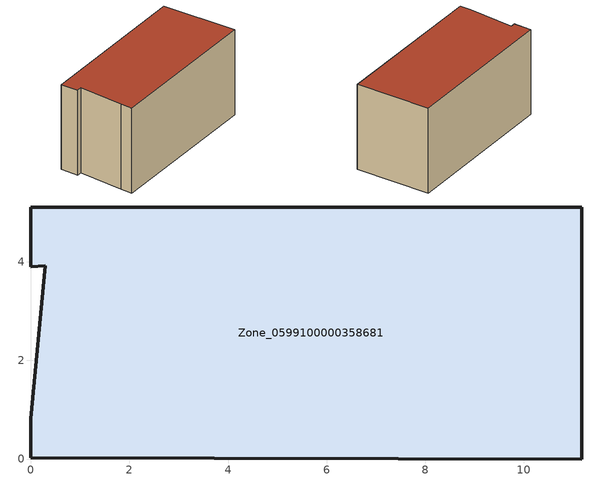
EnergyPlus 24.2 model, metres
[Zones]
Zone_0599100000358681
 floor ground (C_G): 11.17,5.11 11.17,0 0,0.03 0,0.81 0.3,3.91 0,3.9 0,5.11 z0
 wall outside (C_F): 0,5.11 0,3.9 0.3,3.91 0,0.81 0,0.03 11.17,0 11.17,5.11 0,5.11 z0:5.9
 roof outside (C_R): 11.17,0 11.17,5.11 0,5.11 0,3.9 0.3,3.91 0,0.81 0,0.03 z5.9
[BUILDING]
Pand.0599100000358681: North Axis=0; Terrain=City; Loads Convergence Tolerance Value=0.04; Temperature Convergence Tolerance Value=0.4; Solar Distribution=FullExterior; Maximum Number of Warmup Days=25; Minimum Number of Warmup Days=1
[Site:Location]
Rotterdam.The.Hague.AP_ZH_NLD Design_Conditions: Latitude=51.96; Longitude=4.45; Time Zone=1; Elevation=-4.5
[SITE:GROUNDTEMPERATURE:BUILDINGSURFACE]
18, 18, 18, 18, 18, 18, 18, 18, 18, 18, 18, 18
[MATERIAL] Thermal Absorptance=0.9; Solar Absorptance=0.7; Visible Absorptance=0.7
Name | Roughness | Thickness | Conductivity | Density | Specific Heat
G.TI.1992-2005 | MediumSmooth | 0.15 | 0.06 | 540 | 1210
F.TI.1992-2005 | Rough | 0.3 | 0.12 | 1920 | 840
R.TI.1992-2005 | MediumRough | 0.2 | 0.08 | 1500 | 1000
[CONSTRUCTION]
C_G: G.TI.1992-2005
C_F: F.TI.1992-2005
C_R: R.TI.1992-2005
[ZONE]
Zone_0599100000358681: Type=1; Multiplier=1; Ceiling Height=Autocalculate; Volume=Autocalculate; Floor Area=autocalculate; Part of Total Floor Area=Yes
[ZONEINFILTRATION:DESIGNFLOWRATE]
Infil_Zone_0599100000358681: Zone or ZoneList or Space or SpaceList=Zone_0599100000358681; Schedule=AlwaysOn; Design Flow Rate Calculation Method=Flow/Area; Flow Rate per Floor Area=0.0015; Constant Term Coefficient=1; Temperature Term Coefficient=0; Velocity Term Coefficient=0; Velocity Squared Term Coefficient=0
[HVACTEMPLATE:ZONE:IDEALLOADSAIRSYSTEM]
Zone_0599100000358681: Maximum Heating Supply Air Temperature=50; Minimum Cooling Supply Air Temperature=13; Maximum Heating Supply Air Humidity Ratio=0.0156; Minimum Cooling Supply Air Humidity Ratio=0.0077; Heating Limit=NoLimit; Cooling Limit=NoLimit; Dehumidification Control Type=ConstantSensibleHeatRatio; Cooling Sensible Heat Ratio=0.7; Dehumidification Setpoint=60; Humidification Control Type=None; Humidification Setpoint=30; Outdoor Air Method=None; Outdoor Air Flow Rate per Person=0.00944; Outdoor Air Flow Rate per Zone Floor Area=0; Outdoor Air Flow Rate per Zone=0; Demand Controlled Ventilation Type=None; Outdoor Air Economizer Type=NoEconomizer; Heat Recovery Type=None; Sensible Heat Recovery Effectiveness=0.7; Latent Heat Recovery Effectiveness=0.65
[ZONECONTROL:THERMOSTAT]
ThermostatControl_Zone_0599100000358681: Zone or ZoneList=Zone_0599100000358681; Control Type Schedule=DualSetpointControlType; Control 1=Thermostat_Zone_0599100000358681; Temperature Difference Between Cutout And Setpoint=0
[THERMOSTATSETPOINT:DUALSETPOINT]
Thermostat_Zone_0599100000358681: Heating Setpoint Temperature Schedule=HeatingSetpoint_Zone_0599100000358681; Cooling Setpoint Temperature Schedule=CoolingSetpoint_Zone_0599100000358681
[SCHEDULE:COMPACT]
HeatingSetpoint_Zone_0599100000358681: Through: 12/31, For: AllDays, Until: 24:00, 21
CoolingSetpoint_Zone_0599100000358681: Through: 12/31, For: AllDays, Until: 24:00, 24
DualSetpointControlType: Through: 12/31, For: AllDays, Until: 24:00, 4
AlwaysOn: Through: 12/31, For: AllDays, Until: 24:00, 1
